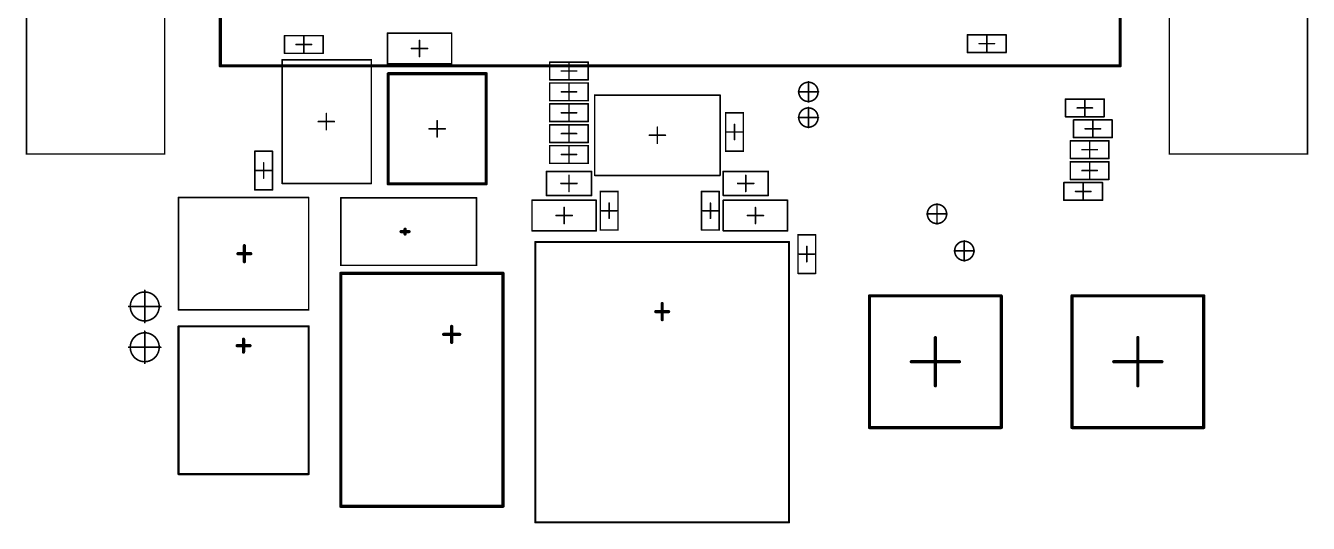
# Model space of a CAD drawing. Header units: millimetres. Extents: x 270 to 352, y 159 to 289.
# Drawn here: x 270.1 to 349.9, y 158.6 to 189.6 of the extents above; entities that cross this region are included whole.
import ezdxf

# ---------------------------------------------------------------- set-up
doc = ezdxf.new("R2010")
doc.units = ezdxf.units.MM
doc.layers.add('Mechanical15', color=56, linetype='Continuous')

msp = doc.modelspace()

# ---------------------------------------------------------------- linework, layer by layer
at = {"layer": 'Mechanical15'}
for points, const_width in [([(270.141, 181.571), (270.141, 248.571)], 0.1), ([(278.741, 181.571), (278.741, 248.571)], 0.1), ([(341.261, 181.571), (341.261, 248.571)], 0.1), ([(349.861, 181.571), (349.861, 248.571)], 0.1), ([(282.201, 187.061), (282.201, 243.061)], 0.2), ([(338.201, 187.061), (338.201, 243.061)], 0.2), ([(286.201, 188.941), (288.601, 188.941)], 0.1), ([(286.201, 187.841), (286.201, 188.941)], 0.1), ([(286.201, 188.941), (288.601, 188.941)], 0.1), ([(286.926, 188.391), (287.876, 188.391)], 0.1), ([(287.401, 187.916), (287.401, 188.866)], 0.1), ([(288.601, 187.841), (288.601, 188.941)], 0.1), ([(292.601, 187.191), (292.601, 189.091)], 0.1), ([(292.601, 189.091), (296.601, 189.091)], 0.1), ([(294.601, 187.641), (294.601, 188.641)], 0.1), ([(296.601, 187.191), (296.601, 189.091)], 0.1), ([(328.701, 188.991), (331.101, 188.991)], 0.1), ([(328.701, 187.891), (328.701, 188.991)], 0.1), ([(329.426, 188.441), (330.376, 188.441)], 0.1), ([(329.901, 187.966), (329.901, 188.916)], 0.1), ([(331.101, 187.891), (331.101, 188.991)], 0.1), ([(286.201, 187.841), (288.601, 187.841)], 0.1), ([(294.101, 188.141), (295.101, 188.141)], 0.1), ([(328.701, 187.891), (331.101, 187.891)], 0.1), ([(328.701, 187.891), (331.101, 187.891)], 0.1), ([(282.201, 187.061), (338.201, 187.061)], 0.2), ([(286.051, 179.741), (286.051, 187.441)], 0.1), ([(286.051, 187.441), (291.601, 187.441)], 0.1), ([(291.601, 179.741), (291.601, 187.441)], 0.1), ([(292.601, 187.191), (296.601, 187.191)], 0.1), ([(302.701, 187.291), (305.101, 187.291)], 0.1), ([(302.701, 186.191), (302.701, 187.291)], 0.1), ([(302.701, 187.291), (305.101, 187.291)], 0.1), ([(303.426, 186.741), (304.376, 186.741)], 0.1), ([(303.901, 186.266), (303.901, 187.216)], 0.1), ([(305.101, 186.191), (305.101, 187.291)], 0.1), ([(292.653, 179.712), (292.653, 186.57)], 0.2), ([(292.653, 186.57), (298.749, 186.57)], 0.2), ([(298.749, 179.712), (298.749, 186.57)], 0.2), ([(302.701, 186.191), (305.101, 186.191)], 0.1), ([(302.701, 185.991), (305.101, 185.991)], 0.1), ([(302.701, 184.891), (302.701, 185.991)], 0.1), ([(302.701, 185.991), (305.101, 185.991)], 0.1), ([(305.101, 184.891), (305.101, 185.991)], 0.1), ([(318.801, 184.816), (318.801, 186.066)], 0.1), ([(303.426, 185.441), (304.376, 185.441)], 0.1), ([(303.901, 184.966), (303.901, 185.916)], 0.1), ([(305.501, 185.241), (313.301, 185.241)], 0.1), ([(305.501, 180.241), (305.501, 185.241)], 0.1), ([(313.301, 180.241), (313.301, 185.241)], 0.1), ([(318.176, 185.441), (319.426, 185.441)], 0.1), ([(302.701, 184.891), (305.101, 184.891)], 0.1), ([(302.701, 184.691), (305.101, 184.691)], 0.1), ([(302.701, 183.591), (302.701, 184.691)], 0.1), ([(302.701, 184.691), (305.101, 184.691)], 0.1), ([(303.901, 183.666), (303.901, 184.616)], 0.1), ([(305.101, 183.591), (305.101, 184.691)], 0.1), ([(318.801, 183.216), (318.801, 184.466)], 0.1), ([(334.801, 183.891), (334.801, 184.991)], 0.1), ([(334.801, 184.991), (337.201, 184.991)], 0.1), ([(335.526, 184.441), (336.476, 184.441)], 0.1), ([(336.001, 183.966), (336.001, 184.916)], 0.1), ([(337.201, 183.891), (337.201, 184.991)], 0.1), ([(288.301, 183.591), (289.301, 183.591)], 0.1), ([(288.801, 183.091), (288.801, 184.091)], 0.1), ([(295.701, 182.641), (295.701, 183.641)], 0.1), ([(302.701, 183.591), (305.101, 183.591)], 0.1), ([(303.426, 184.141), (304.376, 184.141)], 0.1), ([(313.651, 184.141), (314.751, 184.141)], 0.1), ([(313.651, 181.741), (313.651, 184.141)], 0.1), ([(314.751, 181.741), (314.751, 184.141)], 0.1), ([(314.751, 181.741), (314.751, 184.141)], 0.1), ([(318.176, 183.841), (319.426, 183.841)], 0.1), ([(334.801, 183.891), (337.201, 183.891)], 0.1), ([(334.801, 183.891), (337.201, 183.891)], 0.1), ([(335.301, 182.591), (335.301, 183.691)], 0.1), ([(335.301, 183.691), (337.701, 183.691)], 0.1), ([(336.501, 182.666), (336.501, 183.616)], 0.1), ([(337.701, 182.591), (337.701, 183.691)], 0.1), ([(295.201, 183.141), (296.201, 183.141)], 0.1), ([(302.701, 183.391), (305.101, 183.391)], 0.1), ([(302.701, 182.291), (302.701, 183.391)], 0.1), ([(302.701, 183.391), (305.101, 183.391)], 0.1), ([(303.426, 182.841), (304.376, 182.841)], 0.1), ([(303.901, 182.366), (303.901, 183.316)], 0.1), ([(305.101, 182.291), (305.101, 183.391)], 0.1), ([(308.901, 182.741), (309.901, 182.741)], 0.1), ([(309.401, 182.241), (309.401, 183.241)], 0.1), ([(313.726, 182.941), (314.676, 182.941)], 0.1), ([(314.201, 182.466), (314.201, 183.416)], 0.1), ([(336.026, 183.141), (336.976, 183.141)], 0.1), ([(302.701, 182.291), (305.101, 182.291)], 0.1), ([(302.701, 182.091), (305.101, 182.091)], 0.1), ([(302.701, 180.991), (302.701, 182.091)], 0.1), ([(302.701, 182.091), (305.101, 182.091)], 0.1), ([(303.901, 181.066), (303.901, 182.016)], 0.1), ([(305.101, 180.991), (305.101, 182.091)], 0.1), ([(335.101, 181.291), (335.101, 182.391)], 0.1), ([(335.101, 182.391), (337.501, 182.391)], 0.1), ([(335.301, 182.591), (337.701, 182.591)], 0.1), ([(335.301, 182.591), (337.701, 182.591)], 0.1), ([(336.301, 181.366), (336.301, 182.316)], 0.1), ([(337.501, 181.291), (337.501, 182.391)], 0.1), ([(270.141, 181.571), (278.741, 181.571)], 0.1), ([(284.351, 179.341), (284.351, 181.741)], 0.1), ([(284.351, 181.741), (285.451, 181.741)], 0.1), ([(284.351, 179.341), (284.351, 181.741)], 0.1), ([(285.451, 179.341), (285.451, 181.741)], 0.1), ([(303.426, 181.541), (304.376, 181.541)], 0.1), ([(313.651, 181.741), (314.751, 181.741)], 0.1), ([(335.101, 181.291), (337.501, 181.291)], 0.1), ([(335.101, 181.291), (337.501, 181.291)], 0.1), ([(335.826, 181.841), (336.776, 181.841)], 0.1), ([(341.261, 181.571), (349.861, 181.571)], 0.1), ([(284.426, 180.541), (285.376, 180.541)], 0.1), ([(284.901, 180.066), (284.901, 181.016)], 0.1), ([(302.501, 180.491), (305.301, 180.491)], 0.1), ([(302.501, 178.991), (302.501, 180.491)], 0.1), ([(302.701, 180.991), (305.101, 180.991)], 0.1), ([(305.301, 178.991), (305.301, 180.491)], 0.1), ([(313.501, 180.491), (316.301, 180.491)], 0.1), ([(313.501, 178.991), (313.501, 180.491)], 0.1), ([(316.301, 178.991), (316.301, 180.491)], 0.1), ([(335.101, 179.991), (335.101, 181.091)], 0.1), ([(335.101, 181.091), (337.501, 181.091)], 0.1), ([(335.826, 180.541), (336.776, 180.541)], 0.1), ([(336.301, 180.066), (336.301, 181.016)], 0.1), ([(337.501, 179.991), (337.501, 181.091)], 0.1), ([(286.051, 179.741), (291.601, 179.741)], 0.1), ([(292.653, 179.712), (298.749, 179.712)], 0.2), ([(303.401, 179.741), (304.401, 179.741)], 0.1), ([(303.901, 179.241), (303.901, 180.241)], 0.1), ([(305.501, 180.241), (313.301, 180.241)], 0.1), ([(314.401, 179.741), (315.401, 179.741)], 0.1), ([(314.901, 179.241), (314.901, 180.241)], 0.1), ([(334.701, 178.691), (334.701, 179.791)], 0.1), ([(334.701, 179.791), (337.101, 179.791)], 0.1), ([(335.101, 179.991), (337.501, 179.991)], 0.1), ([(335.101, 179.991), (337.501, 179.991)], 0.1), ([(335.901, 178.766), (335.901, 179.716)], 0.1), ([(337.101, 178.691), (337.101, 179.791)], 0.1), ([(279.601, 178.866), (287.701, 178.866)], 0.1), ([(279.601, 171.866), (279.601, 178.866)], 0.1), ([(284.351, 179.341), (285.451, 179.341)], 0.1), ([(287.701, 171.866), (287.701, 178.866)], 0.1), ([(289.701, 174.641), (289.701, 178.841)], 0.1), ([(289.701, 178.841), (298.151, 178.841)], 0.1), ([(298.151, 174.641), (298.151, 178.841)], 0.1), ([(302.501, 178.991), (305.301, 178.991)], 0.1), ([(305.851, 176.841), (305.851, 179.241)], 0.1), ([(305.851, 179.241), (306.951, 179.241)], 0.1), ([(305.851, 176.841), (305.851, 179.241)], 0.1), ([(306.951, 176.841), (306.951, 179.241)], 0.1), ([(312.151, 176.841), (312.151, 179.241)], 0.1), ([(312.151, 179.241), (313.251, 179.241)], 0.1), ([(312.151, 176.841), (312.151, 179.241)], 0.1), ([(313.251, 176.841), (313.251, 179.241)], 0.1), ([(313.501, 178.991), (316.301, 178.991)], 0.1), ([(335.426, 179.241), (336.376, 179.241)], 0.1), ([(301.601, 178.691), (305.601, 178.691)], 0.1), ([(301.601, 176.791), (301.601, 178.691)], 0.1), ([(303.601, 177.241), (303.601, 178.241)], 0.1), ([(305.601, 176.791), (305.601, 178.691)], 0.1), ([(305.926, 178.041), (306.876, 178.041)], 0.1), ([(306.401, 177.566), (306.401, 178.516)], 0.1), ([(312.226, 178.041), (313.176, 178.041)], 0.1), ([(312.701, 177.566), (312.701, 178.516)], 0.1), ([(313.501, 178.691), (317.501, 178.691)], 0.1), ([(313.501, 176.791), (313.501, 178.691)], 0.1), ([(315.501, 177.241), (315.501, 178.241)], 0.1), ([(317.501, 176.791), (317.501, 178.691)], 0.1), ([(326.801, 177.216), (326.801, 178.466)], 0.1), ([(334.701, 178.691), (337.101, 178.691)], 0.1), ([(334.701, 178.691), (337.101, 178.691)], 0.1), ([(303.101, 177.741), (304.101, 177.741)], 0.1), ([(315.001, 177.741), (316.001, 177.741)], 0.1), ([(326.176, 177.841), (327.426, 177.841)], 0.1), ([(293.451, 176.741), (293.951, 176.741)], 0.2), ([(293.701, 176.591), (293.701, 176.891)], 0.2), ([(301.601, 176.791), (305.601, 176.791)], 0.1), ([(305.851, 176.841), (306.951, 176.841)], 0.1), ([(312.151, 176.841), (313.251, 176.841)], 0.1), ([(313.501, 176.791), (317.501, 176.791)], 0.1), ([(318.151, 174.141), (318.151, 176.541)], 0.1), ([(318.151, 176.541), (319.251, 176.541)], 0.1), ([(318.151, 174.141), (318.151, 176.541)], 0.1), ([(319.251, 174.141), (319.251, 176.541)], 0.1), ([(283.701, 174.866), (283.701, 175.866)], 0.2), ([(301.801, 158.641), (301.801, 176.091)], 0.127), ([(301.801, 176.091), (317.601, 176.091)], 0.127), ([(317.601, 158.641), (317.601, 176.091)], 0.127), ([(318.701, 174.866), (318.701, 175.816)], 0.1), ([(328.501, 174.916), (328.501, 176.166)], 0.1), ([(283.301, 175.366), (284.101, 175.366)], 0.2), ([(318.226, 175.341), (319.176, 175.341)], 0.1), ([(327.876, 175.541), (329.126, 175.541)], 0.1), ([(289.701, 174.141), (299.801, 174.141)], 0.2), ([(289.701, 159.641), (289.701, 174.141)], 0.2), ([(289.701, 174.641), (298.151, 174.641)], 0.1), ([(299.801, 159.641), (299.801, 174.141)], 0.2), ([(318.151, 174.141), (319.251, 174.141)], 0.1), ([(277.501, 171.081), (277.501, 173.081)], 0.1), ([(322.601, 172.741), (330.801, 172.741)], 0.2), ([(322.601, 164.541), (322.601, 172.741)], 0.2), ([(330.801, 164.541), (330.801, 172.741)], 0.2), ([(335.201, 164.541), (335.201, 172.741)], 0.2), ([(335.201, 172.741), (343.401, 172.741)], 0.2), ([(343.401, 164.541), (343.401, 172.741)], 0.2), ([(276.501, 172.081), (278.501, 172.081)], 0.1), ([(279.601, 171.866), (287.701, 171.866)], 0.1), ([(309.301, 171.761), (310.101, 171.761)], 0.2), ([(309.701, 171.261), (309.701, 172.261)], 0.2), ([(279.601, 161.641), (279.601, 170.841)], 0.127), ([(279.601, 170.841), (287.701, 170.841)], 0.127), ([(287.701, 161.641), (287.701, 170.841)], 0.127), ([(296.601, 169.841), (296.601, 170.841)], 0.2), ([(277.501, 168.541), (277.501, 170.541)], 0.1), ([(283.651, 169.241), (283.651, 170.041)], 0.2), ([(296.101, 170.341), (297.101, 170.341)], 0.2), ([(326.701, 167.141), (326.701, 170.141)], 0.2), ([(339.301, 167.141), (339.301, 170.141)], 0.2), ([(276.501, 169.541), (278.501, 169.541)], 0.1), ([(283.251, 169.641), (284.051, 169.641)], 0.2), ([(325.201, 168.641), (328.201, 168.641)], 0.2), ([(337.801, 168.641), (340.801, 168.641)], 0.2), ([(322.601, 164.541), (330.801, 164.541)], 0.2), ([(335.201, 164.541), (343.401, 164.541)], 0.2), ([(279.601, 161.641), (287.701, 161.641)], 0.127), ([(289.701, 159.641), (299.801, 159.641)], 0.2), ([(301.801, 158.641), (317.601, 158.641)], 0.127)]:
    msp.add_lwpolyline(points, dxfattribs=dict(at, const_width=const_width))
for points, const_width in [([(286.176, 188.941, 1), (286.226, 188.941, 1)], 0.05), ([(286.176, 188.941, 1), (286.226, 188.941, 1)], 0.05), ([(286.176, 188.941, 1), (286.226, 188.941, 1)], 0.05), ([(286.901, 188.391, 1), (286.951, 188.391, 1)], 0.05), ([(287.376, 188.866, 1), (287.426, 188.866, 1)], 0.05), ([(287.851, 188.391, 1), (287.901, 188.391, 1)], 0.05), ([(288.576, 188.941, 1), (288.626, 188.941, 1)], 0.05), ([(288.576, 188.941, 1), (288.626, 188.941, 1)], 0.05), ([(288.576, 188.941, 1), (288.626, 188.941, 1)], 0.05), ([(292.576, 189.091, 1), (292.626, 189.091, 1)], 0.05), ([(292.576, 189.091, 1), (292.626, 189.091, 1)], 0.05), ([(294.576, 188.641, 1), (294.626, 188.641, 1)], 0.05), ([(296.576, 189.091, 1), (296.626, 189.091, 1)], 0.05), ([(296.576, 189.091, 1), (296.626, 189.091, 1)], 0.05), ([(328.676, 188.991, 1), (328.726, 188.991, 1)], 0.05), ([(328.676, 188.991, 1), (328.726, 188.991, 1)], 0.05), ([(329.401, 188.441, 1), (329.451, 188.441, 1)], 0.05), ([(329.876, 188.916, 1), (329.926, 188.916, 1)], 0.05), ([(330.351, 188.441, 1), (330.401, 188.441, 1)], 0.05), ([(331.076, 188.991, 1), (331.126, 188.991, 1)], 0.05), ([(331.076, 188.991, 1), (331.126, 188.991, 1)], 0.05), ([(286.176, 187.841, 1), (286.226, 187.841, 1)], 0.05), ([(286.176, 187.841, 1), (286.226, 187.841, 1)], 0.05), ([(287.376, 187.916, 1), (287.426, 187.916, 1)], 0.05), ([(288.576, 187.841, 1), (288.626, 187.841, 1)], 0.05), ([(288.576, 187.841, 1), (288.626, 187.841, 1)], 0.05), ([(294.076, 188.141, 1), (294.126, 188.141, 1)], 0.05), ([(294.576, 187.641, 1), (294.626, 187.641, 1)], 0.05), ([(295.076, 188.141, 1), (295.126, 188.141, 1)], 0.05), ([(328.676, 187.891, 1), (328.726, 187.891, 1)], 0.05), ([(328.676, 187.891, 1), (328.726, 187.891, 1)], 0.05), ([(328.676, 187.891, 1), (328.726, 187.891, 1)], 0.05), ([(329.876, 187.966, 1), (329.926, 187.966, 1)], 0.05), ([(331.076, 187.891, 1), (331.126, 187.891, 1)], 0.05), ([(331.076, 187.891, 1), (331.126, 187.891, 1)], 0.05), ([(331.076, 187.891, 1), (331.126, 187.891, 1)], 0.05), ([(282.151, 187.061, 1), (282.251, 187.061, 1)], 0.1), ([(282.151, 187.061, 1), (282.251, 187.061, 1)], 0.1), ([(286.026, 187.441, 1), (286.076, 187.441, 1)], 0.05), ([(286.026, 187.441, 1), (286.076, 187.441, 1)], 0.05), ([(291.576, 187.441, 1), (291.626, 187.441, 1)], 0.05), ([(291.576, 187.441, 1), (291.626, 187.441, 1)], 0.05), ([(292.576, 187.191, 1), (292.626, 187.191, 1)], 0.05), ([(292.576, 187.191, 1), (292.626, 187.191, 1)], 0.05), ([(296.576, 187.191, 1), (296.626, 187.191, 1)], 0.05), ([(296.576, 187.191, 1), (296.626, 187.191, 1)], 0.05), ([(302.676, 187.291, 1), (302.726, 187.291, 1)], 0.05), ([(302.676, 187.291, 1), (302.726, 187.291, 1)], 0.05), ([(302.676, 187.291, 1), (302.726, 187.291, 1)], 0.05), ([(303.401, 186.741, 1), (303.451, 186.741, 1)], 0.05), ([(303.876, 187.216, 1), (303.926, 187.216, 1)], 0.05), ([(304.351, 186.741, 1), (304.401, 186.741, 1)], 0.05), ([(305.076, 187.291, 1), (305.126, 187.291, 1)], 0.05), ([(305.076, 187.291, 1), (305.126, 187.291, 1)], 0.05), ([(305.076, 187.291, 1), (305.126, 187.291, 1)], 0.05), ([(338.151, 187.061, 1), (338.251, 187.061, 1)], 0.1), ([(338.151, 187.061, 1), (338.251, 187.061, 1)], 0.1), ([(292.603, 186.57, 1), (292.703, 186.57, 1)], 0.1), ([(292.603, 186.57, 1), (292.703, 186.57, 1)], 0.1), ([(298.699, 186.57, 1), (298.799, 186.57, 1)], 0.1), ([(298.699, 186.57, 1), (298.799, 186.57, 1)], 0.1), ([(302.676, 186.191, 1), (302.726, 186.191, 1)], 0.05), ([(302.676, 186.191, 1), (302.726, 186.191, 1)], 0.05), ([(302.676, 185.991, 1), (302.726, 185.991, 1)], 0.05), ([(302.676, 185.991, 1), (302.726, 185.991, 1)], 0.05), ([(302.676, 185.991, 1), (302.726, 185.991, 1)], 0.05), ([(303.876, 186.266, 1), (303.926, 186.266, 1)], 0.05), ([(305.076, 186.191, 1), (305.126, 186.191, 1)], 0.05), ([(305.076, 186.191, 1), (305.126, 186.191, 1)], 0.05), ([(305.076, 185.991, 1), (305.126, 185.991, 1)], 0.05), ([(305.076, 185.991, 1), (305.126, 185.991, 1)], 0.05), ([(305.076, 185.991, 1), (305.126, 185.991, 1)], 0.05), ([(319.401, 185.441, 1), (318.201, 185.441, 1)], 0.1), ([(318.776, 186.066, 1), (318.826, 186.066, 1)], 0.05), ([(303.401, 185.441, 1), (303.451, 185.441, 1)], 0.05), ([(303.876, 185.916, 1), (303.926, 185.916, 1)], 0.05), ([(304.351, 185.441, 1), (304.401, 185.441, 1)], 0.05), ([(305.476, 185.241, 1), (305.526, 185.241, 1)], 0.05), ([(305.476, 185.241, 1), (305.526, 185.241, 1)], 0.05), ([(313.276, 185.241, 1), (313.326, 185.241, 1)], 0.05), ([(313.276, 185.241, 1), (313.326, 185.241, 1)], 0.05), ([(318.151, 185.441, 1), (318.201, 185.441, 1)], 0.05), ([(318.176, 185.441, 1), (318.226, 185.441, 1)], 0.05), ([(319.376, 185.441, 1), (319.426, 185.441, 1)], 0.05), ([(319.401, 185.441, 1), (319.451, 185.441, 1)], 0.05), ([(302.676, 184.891, 1), (302.726, 184.891, 1)], 0.05), ([(302.676, 184.891, 1), (302.726, 184.891, 1)], 0.05), ([(302.676, 184.691, 1), (302.726, 184.691, 1)], 0.05), ([(302.676, 184.691, 1), (302.726, 184.691, 1)], 0.05), ([(302.676, 184.691, 1), (302.726, 184.691, 1)], 0.05), ([(303.876, 184.966, 1), (303.926, 184.966, 1)], 0.05), ([(303.876, 184.616, 1), (303.926, 184.616, 1)], 0.05), ([(305.076, 184.891, 1), (305.126, 184.891, 1)], 0.05), ([(305.076, 184.891, 1), (305.126, 184.891, 1)], 0.05), ([(305.076, 184.691, 1), (305.126, 184.691, 1)], 0.05), ([(305.076, 184.691, 1), (305.126, 184.691, 1)], 0.05), ([(305.076, 184.691, 1), (305.126, 184.691, 1)], 0.05), ([(319.401, 183.841, 1), (318.201, 183.841, 1)], 0.1), ([(318.776, 184.816, 1), (318.826, 184.816, 1)], 0.05), ([(318.776, 184.466, 1), (318.826, 184.466, 1)], 0.05), ([(334.776, 184.991, 1), (334.826, 184.991, 1)], 0.05), ([(334.776, 184.991, 1), (334.826, 184.991, 1)], 0.05), ([(335.501, 184.441, 1), (335.551, 184.441, 1)], 0.05), ([(335.976, 184.916, 1), (336.026, 184.916, 1)], 0.05), ([(336.451, 184.441, 1), (336.501, 184.441, 1)], 0.05), ([(337.176, 184.991, 1), (337.226, 184.991, 1)], 0.05), ([(337.176, 184.991, 1), (337.226, 184.991, 1)], 0.05), ([(288.276, 183.591, 1), (288.326, 183.591, 1)], 0.05), ([(288.776, 184.091, 1), (288.826, 184.091, 1)], 0.05), ([(289.276, 183.591, 1), (289.326, 183.591, 1)], 0.05), ([(295.676, 183.641, 1), (295.726, 183.641, 1)], 0.05), ([(302.676, 183.591, 1), (302.726, 183.591, 1)], 0.05), ([(302.676, 183.591, 1), (302.726, 183.591, 1)], 0.05), ([(303.401, 184.141, 1), (303.451, 184.141, 1)], 0.05), ([(303.876, 183.666, 1), (303.926, 183.666, 1)], 0.05), ([(304.351, 184.141, 1), (304.401, 184.141, 1)], 0.05), ([(305.076, 183.591, 1), (305.126, 183.591, 1)], 0.05), ([(305.076, 183.591, 1), (305.126, 183.591, 1)], 0.05), ([(313.626, 184.141, 1), (313.676, 184.141, 1)], 0.05), ([(313.626, 184.141, 1), (313.676, 184.141, 1)], 0.05), ([(314.726, 184.141, 1), (314.776, 184.141, 1)], 0.05), ([(314.726, 184.141, 1), (314.776, 184.141, 1)], 0.05), ([(314.726, 184.141, 1), (314.776, 184.141, 1)], 0.05), ([(318.151, 183.841, 1), (318.201, 183.841, 1)], 0.05), ([(318.176, 183.841, 1), (318.226, 183.841, 1)], 0.05), ([(319.376, 183.841, 1), (319.426, 183.841, 1)], 0.05), ([(319.401, 183.841, 1), (319.451, 183.841, 1)], 0.05), ([(334.776, 183.891, 1), (334.826, 183.891, 1)], 0.05), ([(334.776, 183.891, 1), (334.826, 183.891, 1)], 0.05), ([(334.776, 183.891, 1), (334.826, 183.891, 1)], 0.05), ([(335.276, 183.691, 1), (335.326, 183.691, 1)], 0.05), ([(335.276, 183.691, 1), (335.326, 183.691, 1)], 0.05), ([(335.976, 183.966, 1), (336.026, 183.966, 1)], 0.05), ([(336.476, 183.616, 1), (336.526, 183.616, 1)], 0.05), ([(337.176, 183.891, 1), (337.226, 183.891, 1)], 0.05), ([(337.176, 183.891, 1), (337.226, 183.891, 1)], 0.05), ([(337.176, 183.891, 1), (337.226, 183.891, 1)], 0.05), ([(337.676, 183.691, 1), (337.726, 183.691, 1)], 0.05), ([(337.676, 183.691, 1), (337.726, 183.691, 1)], 0.05), ([(288.776, 183.091, 1), (288.826, 183.091, 1)], 0.05), ([(295.176, 183.141, 1), (295.226, 183.141, 1)], 0.05), ([(296.176, 183.141, 1), (296.226, 183.141, 1)], 0.05), ([(302.676, 183.391, 1), (302.726, 183.391, 1)], 0.05), ([(302.676, 183.391, 1), (302.726, 183.391, 1)], 0.05), ([(302.676, 183.391, 1), (302.726, 183.391, 1)], 0.05), ([(303.401, 182.841, 1), (303.451, 182.841, 1)], 0.05), ([(303.876, 183.316, 1), (303.926, 183.316, 1)], 0.05), ([(304.351, 182.841, 1), (304.401, 182.841, 1)], 0.05), ([(305.076, 183.391, 1), (305.126, 183.391, 1)], 0.05), ([(305.076, 183.391, 1), (305.126, 183.391, 1)], 0.05), ([(305.076, 183.391, 1), (305.126, 183.391, 1)], 0.05), ([(308.876, 182.741, 1), (308.926, 182.741, 1)], 0.05), ([(309.376, 183.241, 1), (309.426, 183.241, 1)], 0.05), ([(309.876, 182.741, 1), (309.926, 182.741, 1)], 0.05), ([(313.701, 182.941, 1), (313.751, 182.941, 1)], 0.05), ([(314.176, 183.416, 1), (314.226, 183.416, 1)], 0.05), ([(314.651, 182.941, 1), (314.701, 182.941, 1)], 0.05), ([(318.776, 183.216, 1), (318.826, 183.216, 1)], 0.05), ([(336.001, 183.141, 1), (336.051, 183.141, 1)], 0.05), ([(336.951, 183.141, 1), (337.001, 183.141, 1)], 0.05), ([(295.676, 182.641, 1), (295.726, 182.641, 1)], 0.05), ([(302.676, 182.291, 1), (302.726, 182.291, 1)], 0.05), ([(302.676, 182.291, 1), (302.726, 182.291, 1)], 0.05), ([(302.676, 182.091, 1), (302.726, 182.091, 1)], 0.05), ([(302.676, 182.091, 1), (302.726, 182.091, 1)], 0.05), ([(302.676, 182.091, 1), (302.726, 182.091, 1)], 0.05), ([(303.876, 182.366, 1), (303.926, 182.366, 1)], 0.05), ([(303.876, 182.016, 1), (303.926, 182.016, 1)], 0.05), ([(305.076, 182.291, 1), (305.126, 182.291, 1)], 0.05), ([(305.076, 182.291, 1), (305.126, 182.291, 1)], 0.05), ([(305.076, 182.091, 1), (305.126, 182.091, 1)], 0.05), ([(305.076, 182.091, 1), (305.126, 182.091, 1)], 0.05), ([(305.076, 182.091, 1), (305.126, 182.091, 1)], 0.05), ([(309.376, 182.241, 1), (309.426, 182.241, 1)], 0.05), ([(314.176, 182.466, 1), (314.226, 182.466, 1)], 0.05), ([(335.076, 182.391, 1), (335.126, 182.391, 1)], 0.05), ([(335.076, 182.391, 1), (335.126, 182.391, 1)], 0.05), ([(335.276, 182.591, 1), (335.326, 182.591, 1)], 0.05), ([(335.276, 182.591, 1), (335.326, 182.591, 1)], 0.05), ([(335.276, 182.591, 1), (335.326, 182.591, 1)], 0.05), ([(336.276, 182.316, 1), (336.326, 182.316, 1)], 0.05), ([(336.476, 182.666, 1), (336.526, 182.666, 1)], 0.05), ([(337.476, 182.391, 1), (337.526, 182.391, 1)], 0.05), ([(337.476, 182.391, 1), (337.526, 182.391, 1)], 0.05), ([(337.676, 182.591, 1), (337.726, 182.591, 1)], 0.05), ([(337.676, 182.591, 1), (337.726, 182.591, 1)], 0.05), ([(337.676, 182.591, 1), (337.726, 182.591, 1)], 0.05), ([(270.116, 181.571, 1), (270.166, 181.571, 1)], 0.05), ([(270.116, 181.571, 1), (270.166, 181.571, 1)], 0.05), ([(278.716, 181.571, 1), (278.766, 181.571, 1)], 0.05), ([(278.716, 181.571, 1), (278.766, 181.571, 1)], 0.05), ([(284.326, 181.741, 1), (284.376, 181.741, 1)], 0.05), ([(284.326, 181.741, 1), (284.376, 181.741, 1)], 0.05), ([(284.326, 181.741, 1), (284.376, 181.741, 1)], 0.05), ([(285.426, 181.741, 1), (285.476, 181.741, 1)], 0.05), ([(285.426, 181.741, 1), (285.476, 181.741, 1)], 0.05), ([(303.401, 181.541, 1), (303.451, 181.541, 1)], 0.05), ([(304.351, 181.541, 1), (304.401, 181.541, 1)], 0.05), ([(313.626, 181.741, 1), (313.676, 181.741, 1)], 0.05), ([(313.626, 181.741, 1), (313.676, 181.741, 1)], 0.05), ([(314.726, 181.741, 1), (314.776, 181.741, 1)], 0.05), ([(314.726, 181.741, 1), (314.776, 181.741, 1)], 0.05), ([(314.726, 181.741, 1), (314.776, 181.741, 1)], 0.05), ([(335.076, 181.291, 1), (335.126, 181.291, 1)], 0.05), ([(335.076, 181.291, 1), (335.126, 181.291, 1)], 0.05), ([(335.076, 181.291, 1), (335.126, 181.291, 1)], 0.05), ([(335.801, 181.841, 1), (335.851, 181.841, 1)], 0.05), ([(336.276, 181.366, 1), (336.326, 181.366, 1)], 0.05), ([(336.751, 181.841, 1), (336.801, 181.841, 1)], 0.05), ([(337.476, 181.291, 1), (337.526, 181.291, 1)], 0.05), ([(337.476, 181.291, 1), (337.526, 181.291, 1)], 0.05), ([(337.476, 181.291, 1), (337.526, 181.291, 1)], 0.05), ([(341.236, 181.571, 1), (341.286, 181.571, 1)], 0.05), ([(341.236, 181.571, 1), (341.286, 181.571, 1)], 0.05), ([(349.836, 181.571, 1), (349.886, 181.571, 1)], 0.05), ([(349.836, 181.571, 1), (349.886, 181.571, 1)], 0.05), ([(284.401, 180.541, 1), (284.451, 180.541, 1)], 0.05), ([(284.876, 181.016, 1), (284.926, 181.016, 1)], 0.05), ([(285.351, 180.541, 1), (285.401, 180.541, 1)], 0.05), ([(302.476, 180.491, 1), (302.526, 180.491, 1)], 0.05), ([(302.476, 180.491, 1), (302.526, 180.491, 1)], 0.05), ([(302.676, 180.991, 1), (302.726, 180.991, 1)], 0.05), ([(302.676, 180.991, 1), (302.726, 180.991, 1)], 0.05), ([(303.876, 181.066, 1), (303.926, 181.066, 1)], 0.05), ([(305.076, 180.991, 1), (305.126, 180.991, 1)], 0.05), ([(305.076, 180.991, 1), (305.126, 180.991, 1)], 0.05), ([(305.276, 180.491, 1), (305.326, 180.491, 1)], 0.05), ([(305.276, 180.491, 1), (305.326, 180.491, 1)], 0.05), ([(313.476, 180.491, 1), (313.526, 180.491, 1)], 0.05), ([(313.476, 180.491, 1), (313.526, 180.491, 1)], 0.05), ([(316.276, 180.491, 1), (316.326, 180.491, 1)], 0.05), ([(316.276, 180.491, 1), (316.326, 180.491, 1)], 0.05), ([(335.076, 181.091, 1), (335.126, 181.091, 1)], 0.05), ([(335.076, 181.091, 1), (335.126, 181.091, 1)], 0.05), ([(335.801, 180.541, 1), (335.851, 180.541, 1)], 0.05), ([(336.276, 181.016, 1), (336.326, 181.016, 1)], 0.05), ([(336.751, 180.541, 1), (336.801, 180.541, 1)], 0.05), ([(337.476, 181.091, 1), (337.526, 181.091, 1)], 0.05), ([(337.476, 181.091, 1), (337.526, 181.091, 1)], 0.05), ([(284.876, 180.066, 1), (284.926, 180.066, 1)], 0.05), ([(286.026, 179.741, 1), (286.076, 179.741, 1)], 0.05), ([(286.026, 179.741, 1), (286.076, 179.741, 1)], 0.05), ([(291.576, 179.741, 1), (291.626, 179.741, 1)], 0.05), ([(291.576, 179.741, 1), (291.626, 179.741, 1)], 0.05), ([(292.603, 179.712, 1), (292.703, 179.712, 1)], 0.1), ([(292.603, 179.712, 1), (292.703, 179.712, 1)], 0.1), ([(298.699, 179.712, 1), (298.799, 179.712, 1)], 0.1), ([(298.699, 179.712, 1), (298.799, 179.712, 1)], 0.1), ([(303.376, 179.741, 1), (303.426, 179.741, 1)], 0.05), ([(303.876, 180.241, 1), (303.926, 180.241, 1)], 0.05), ([(304.376, 179.741, 1), (304.426, 179.741, 1)], 0.05), ([(305.476, 180.241, 1), (305.526, 180.241, 1)], 0.05), ([(305.476, 180.241, 1), (305.526, 180.241, 1)], 0.05), ([(313.276, 180.241, 1), (313.326, 180.241, 1)], 0.05), ([(313.276, 180.241, 1), (313.326, 180.241, 1)], 0.05), ([(314.376, 179.741, 1), (314.426, 179.741, 1)], 0.05), ([(314.876, 180.241, 1), (314.926, 180.241, 1)], 0.05), ([(315.376, 179.741, 1), (315.426, 179.741, 1)], 0.05), ([(334.676, 179.791, 1), (334.726, 179.791, 1)], 0.05), ([(334.676, 179.791, 1), (334.726, 179.791, 1)], 0.05), ([(335.076, 179.991, 1), (335.126, 179.991, 1)], 0.05), ([(335.076, 179.991, 1), (335.126, 179.991, 1)], 0.05), ([(335.076, 179.991, 1), (335.126, 179.991, 1)], 0.05), ([(335.876, 179.716, 1), (335.926, 179.716, 1)], 0.05), ([(336.276, 180.066, 1), (336.326, 180.066, 1)], 0.05), ([(337.076, 179.791, 1), (337.126, 179.791, 1)], 0.05), ([(337.076, 179.791, 1), (337.126, 179.791, 1)], 0.05), ([(337.476, 179.991, 1), (337.526, 179.991, 1)], 0.05), ([(337.476, 179.991, 1), (337.526, 179.991, 1)], 0.05), ([(337.476, 179.991, 1), (337.526, 179.991, 1)], 0.05), ([(279.576, 178.866, 1), (279.626, 178.866, 1)], 0.05), ([(279.576, 178.866, 1), (279.626, 178.866, 1)], 0.05), ([(284.326, 179.341, 1), (284.376, 179.341, 1)], 0.05), ([(284.326, 179.341, 1), (284.376, 179.341, 1)], 0.05), ([(284.326, 179.341, 1), (284.376, 179.341, 1)], 0.05), ([(285.426, 179.341, 1), (285.476, 179.341, 1)], 0.05), ([(285.426, 179.341, 1), (285.476, 179.341, 1)], 0.05), ([(287.676, 178.866, 1), (287.726, 178.866, 1)], 0.05), ([(287.676, 178.866, 1), (287.726, 178.866, 1)], 0.05), ([(289.676, 178.841, 1), (289.726, 178.841, 1)], 0.05), ([(289.676, 178.841, 1), (289.726, 178.841, 1)], 0.05), ([(298.126, 178.841, 1), (298.176, 178.841, 1)], 0.05), ([(298.126, 178.841, 1), (298.176, 178.841, 1)], 0.05), ([(302.476, 178.991, 1), (302.526, 178.991, 1)], 0.05), ([(302.476, 178.991, 1), (302.526, 178.991, 1)], 0.05), ([(303.876, 179.241, 1), (303.926, 179.241, 1)], 0.05), ([(305.276, 178.991, 1), (305.326, 178.991, 1)], 0.05), ([(305.276, 178.991, 1), (305.326, 178.991, 1)], 0.05), ([(305.826, 179.241, 1), (305.876, 179.241, 1)], 0.05), ([(305.826, 179.241, 1), (305.876, 179.241, 1)], 0.05), ([(305.826, 179.241, 1), (305.876, 179.241, 1)], 0.05), ([(306.926, 179.241, 1), (306.976, 179.241, 1)], 0.05), ([(306.926, 179.241, 1), (306.976, 179.241, 1)], 0.05), ([(312.126, 179.241, 1), (312.176, 179.241, 1)], 0.05), ([(312.126, 179.241, 1), (312.176, 179.241, 1)], 0.05), ([(312.126, 179.241, 1), (312.176, 179.241, 1)], 0.05), ([(313.226, 179.241, 1), (313.276, 179.241, 1)], 0.05), ([(313.226, 179.241, 1), (313.276, 179.241, 1)], 0.05), ([(313.476, 178.991, 1), (313.526, 178.991, 1)], 0.05), ([(313.476, 178.991, 1), (313.526, 178.991, 1)], 0.05), ([(314.876, 179.241, 1), (314.926, 179.241, 1)], 0.05), ([(316.276, 178.991, 1), (316.326, 178.991, 1)], 0.05), ([(316.276, 178.991, 1), (316.326, 178.991, 1)], 0.05), ([(335.401, 179.241, 1), (335.451, 179.241, 1)], 0.05), ([(335.876, 178.766, 1), (335.926, 178.766, 1)], 0.05), ([(336.351, 179.241, 1), (336.401, 179.241, 1)], 0.05), ([(301.576, 178.691, 1), (301.626, 178.691, 1)], 0.05), ([(301.576, 178.691, 1), (301.626, 178.691, 1)], 0.05), ([(303.576, 178.241, 1), (303.626, 178.241, 1)], 0.05), ([(305.576, 178.691, 1), (305.626, 178.691, 1)], 0.05), ([(305.576, 178.691, 1), (305.626, 178.691, 1)], 0.05), ([(305.901, 178.041, 1), (305.951, 178.041, 1)], 0.05), ([(306.376, 178.516, 1), (306.426, 178.516, 1)], 0.05), ([(306.851, 178.041, 1), (306.901, 178.041, 1)], 0.05), ([(312.201, 178.041, 1), (312.251, 178.041, 1)], 0.05), ([(312.676, 178.516, 1), (312.726, 178.516, 1)], 0.05), ([(313.151, 178.041, 1), (313.201, 178.041, 1)], 0.05), ([(313.476, 178.691, 1), (313.526, 178.691, 1)], 0.05), ([(313.476, 178.691, 1), (313.526, 178.691, 1)], 0.05), ([(315.476, 178.241, 1), (315.526, 178.241, 1)], 0.05), ([(317.476, 178.691, 1), (317.526, 178.691, 1)], 0.05), ([(317.476, 178.691, 1), (317.526, 178.691, 1)], 0.05), ([(327.401, 177.841, 1), (326.201, 177.841, 1)], 0.1), ([(326.776, 178.466, 1), (326.826, 178.466, 1)], 0.05), ([(334.676, 178.691, 1), (334.726, 178.691, 1)], 0.05), ([(334.676, 178.691, 1), (334.726, 178.691, 1)], 0.05), ([(334.676, 178.691, 1), (334.726, 178.691, 1)], 0.05), ([(337.076, 178.691, 1), (337.126, 178.691, 1)], 0.05), ([(337.076, 178.691, 1), (337.126, 178.691, 1)], 0.05), ([(337.076, 178.691, 1), (337.126, 178.691, 1)], 0.05), ([(303.076, 177.741, 1), (303.126, 177.741, 1)], 0.05), ([(303.576, 177.241, 1), (303.626, 177.241, 1)], 0.05), ([(304.076, 177.741, 1), (304.126, 177.741, 1)], 0.05), ([(306.376, 177.566, 1), (306.426, 177.566, 1)], 0.05), ([(312.676, 177.566, 1), (312.726, 177.566, 1)], 0.05), ([(314.976, 177.741, 1), (315.026, 177.741, 1)], 0.05), ([(315.476, 177.241, 1), (315.526, 177.241, 1)], 0.05), ([(315.976, 177.741, 1), (316.026, 177.741, 1)], 0.05), ([(326.151, 177.841, 1), (326.201, 177.841, 1)], 0.05), ([(326.176, 177.841, 1), (326.226, 177.841, 1)], 0.05), ([(326.776, 177.216, 1), (326.826, 177.216, 1)], 0.05), ([(327.376, 177.841, 1), (327.426, 177.841, 1)], 0.05), ([(327.401, 177.841, 1), (327.451, 177.841, 1)], 0.05), ([(293.401, 176.741, 1), (293.501, 176.741, 1)], 0.1), ([(293.651, 176.891, 1), (293.751, 176.891, 1)], 0.1), ([(293.651, 176.591, 1), (293.751, 176.591, 1)], 0.1), ([(293.901, 176.741, 1), (294.001, 176.741, 1)], 0.1), ([(301.576, 176.791, 1), (301.626, 176.791, 1)], 0.05), ([(301.576, 176.791, 1), (301.626, 176.791, 1)], 0.05), ([(305.576, 176.791, 1), (305.626, 176.791, 1)], 0.05), ([(305.576, 176.791, 1), (305.626, 176.791, 1)], 0.05), ([(305.826, 176.841, 1), (305.876, 176.841, 1)], 0.05), ([(305.826, 176.841, 1), (305.876, 176.841, 1)], 0.05), ([(305.826, 176.841, 1), (305.876, 176.841, 1)], 0.05), ([(306.926, 176.841, 1), (306.976, 176.841, 1)], 0.05), ([(306.926, 176.841, 1), (306.976, 176.841, 1)], 0.05), ([(312.126, 176.841, 1), (312.176, 176.841, 1)], 0.05), ([(312.126, 176.841, 1), (312.176, 176.841, 1)], 0.05), ([(312.126, 176.841, 1), (312.176, 176.841, 1)], 0.05), ([(313.226, 176.841, 1), (313.276, 176.841, 1)], 0.05), ([(313.226, 176.841, 1), (313.276, 176.841, 1)], 0.05), ([(313.476, 176.791, 1), (313.526, 176.791, 1)], 0.05), ([(313.476, 176.791, 1), (313.526, 176.791, 1)], 0.05), ([(317.476, 176.791, 1), (317.526, 176.791, 1)], 0.05), ([(317.476, 176.791, 1), (317.526, 176.791, 1)], 0.05), ([(318.126, 176.541, 1), (318.176, 176.541, 1)], 0.05), ([(318.126, 176.541, 1), (318.176, 176.541, 1)], 0.05), ([(318.126, 176.541, 1), (318.176, 176.541, 1)], 0.05), ([(319.226, 176.541, 1), (319.276, 176.541, 1)], 0.05), ([(319.226, 176.541, 1), (319.276, 176.541, 1)], 0.05), ([(283.651, 175.866, 1), (283.751, 175.866, 1)], 0.1), ([(301.769, 176.091, 1), (301.833, 176.091, 1)], 0.0635), ([(301.769, 176.091, 1), (301.833, 176.091, 1)], 0.0635), ([(317.569, 176.091, 1), (317.633, 176.091, 1)], 0.0635), ([(317.569, 176.091, 1), (317.633, 176.091, 1)], 0.0635), ([(318.676, 175.816, 1), (318.726, 175.816, 1)], 0.05), ([(329.101, 175.541, 1), (327.901, 175.541, 1)], 0.1), ([(328.476, 176.166, 1), (328.526, 176.166, 1)], 0.05), ([(283.251, 175.366, 1), (283.351, 175.366, 1)], 0.1), ([(283.651, 174.866, 1), (283.751, 174.866, 1)], 0.1), ([(284.051, 175.366, 1), (284.151, 175.366, 1)], 0.1), ([(318.201, 175.341, 1), (318.251, 175.341, 1)], 0.05), ([(318.676, 174.866, 1), (318.726, 174.866, 1)], 0.05), ([(319.151, 175.341, 1), (319.201, 175.341, 1)], 0.05), ([(327.851, 175.541, 1), (327.901, 175.541, 1)], 0.05), ([(327.876, 175.541, 1), (327.926, 175.541, 1)], 0.05), ([(328.476, 174.916, 1), (328.526, 174.916, 1)], 0.05), ([(329.076, 175.541, 1), (329.126, 175.541, 1)], 0.05), ([(329.101, 175.541, 1), (329.151, 175.541, 1)], 0.05), ([(289.651, 174.141, 1), (289.751, 174.141, 1)], 0.1), ([(289.651, 174.141, 1), (289.751, 174.141, 1)], 0.1), ([(289.676, 174.641, 1), (289.726, 174.641, 1)], 0.05), ([(289.676, 174.641, 1), (289.726, 174.641, 1)], 0.05), ([(298.126, 174.641, 1), (298.176, 174.641, 1)], 0.05), ([(298.126, 174.641, 1), (298.176, 174.641, 1)], 0.05), ([(299.751, 174.141, 1), (299.851, 174.141, 1)], 0.1), ([(299.751, 174.141, 1), (299.851, 174.141, 1)], 0.1), ([(318.126, 174.141, 1), (318.176, 174.141, 1)], 0.05), ([(318.126, 174.141, 1), (318.176, 174.141, 1)], 0.05), ([(318.126, 174.141, 1), (318.176, 174.141, 1)], 0.05), ([(319.226, 174.141, 1), (319.276, 174.141, 1)], 0.05), ([(319.226, 174.141, 1), (319.276, 174.141, 1)], 0.05), ([(278.401, 172.081, 1), (276.601, 172.081, 1)], 0.1), ([(277.476, 173.081, 1), (277.526, 173.081, 1)], 0.05), ([(322.551, 172.741, 1), (322.651, 172.741, 1)], 0.1), ([(322.551, 172.741, 1), (322.651, 172.741, 1)], 0.1), ([(330.751, 172.741, 1), (330.851, 172.741, 1)], 0.1), ([(330.751, 172.741, 1), (330.851, 172.741, 1)], 0.1), ([(335.151, 172.741, 1), (335.251, 172.741, 1)], 0.1), ([(335.151, 172.741, 1), (335.251, 172.741, 1)], 0.1), ([(343.351, 172.741, 1), (343.451, 172.741, 1)], 0.1), ([(343.351, 172.741, 1), (343.451, 172.741, 1)], 0.1), ([(276.476, 172.081, 1), (276.526, 172.081, 1)], 0.05), ([(276.576, 172.081, 1), (276.626, 172.081, 1)], 0.05), ([(278.376, 172.081, 1), (278.426, 172.081, 1)], 0.05), ([(278.476, 172.081, 1), (278.526, 172.081, 1)], 0.05), ([(279.576, 171.866, 1), (279.626, 171.866, 1)], 0.05), ([(279.576, 171.866, 1), (279.626, 171.866, 1)], 0.05), ([(287.676, 171.866, 1), (287.726, 171.866, 1)], 0.05), ([(287.676, 171.866, 1), (287.726, 171.866, 1)], 0.05), ([(309.251, 171.761, 1), (309.351, 171.761, 1)], 0.1), ([(309.651, 172.261, 1), (309.751, 172.261, 1)], 0.1), ([(310.051, 171.761, 1), (310.151, 171.761, 1)], 0.1), ([(277.476, 171.081, 1), (277.526, 171.081, 1)], 0.05), ([(279.569, 170.841, 1), (279.633, 170.841, 1)], 0.0635), ([(279.569, 170.841, 1), (279.633, 170.841, 1)], 0.0635), ([(287.669, 170.841, 1), (287.733, 170.841, 1)], 0.0635), ([(287.669, 170.841, 1), (287.733, 170.841, 1)], 0.0635), ([(296.551, 170.841, 1), (296.651, 170.841, 1)], 0.1), ([(309.651, 171.261, 1), (309.751, 171.261, 1)], 0.1), ([(278.401, 169.541, 1), (276.601, 169.541, 1)], 0.1), ([(277.476, 170.541, 1), (277.526, 170.541, 1)], 0.05), ([(283.601, 170.041, 1), (283.701, 170.041, 1)], 0.1), ([(296.051, 170.341, 1), (296.151, 170.341, 1)], 0.1), ([(297.051, 170.341, 1), (297.151, 170.341, 1)], 0.1), ([(326.651, 170.141, 1), (326.751, 170.141, 1)], 0.1), ([(339.251, 170.141, 1), (339.351, 170.141, 1)], 0.1), ([(276.476, 169.541, 1), (276.526, 169.541, 1)], 0.05), ([(276.576, 169.541, 1), (276.626, 169.541, 1)], 0.05), ([(278.376, 169.541, 1), (278.426, 169.541, 1)], 0.05), ([(278.476, 169.541, 1), (278.526, 169.541, 1)], 0.05), ([(283.201, 169.641, 1), (283.301, 169.641, 1)], 0.1), ([(283.601, 169.241, 1), (283.701, 169.241, 1)], 0.1), ([(284.001, 169.641, 1), (284.101, 169.641, 1)], 0.1), ([(296.551, 169.841, 1), (296.651, 169.841, 1)], 0.1), ([(277.476, 168.541, 1), (277.526, 168.541, 1)], 0.05), ([(325.151, 168.641, 1), (325.251, 168.641, 1)], 0.1), ([(328.151, 168.641, 1), (328.251, 168.641, 1)], 0.1), ([(337.751, 168.641, 1), (337.851, 168.641, 1)], 0.1), ([(340.751, 168.641, 1), (340.851, 168.641, 1)], 0.1), ([(326.651, 167.141, 1), (326.751, 167.141, 1)], 0.1), ([(339.251, 167.141, 1), (339.351, 167.141, 1)], 0.1), ([(322.551, 164.541, 1), (322.651, 164.541, 1)], 0.1), ([(322.551, 164.541, 1), (322.651, 164.541, 1)], 0.1), ([(330.751, 164.541, 1), (330.851, 164.541, 1)], 0.1), ([(330.751, 164.541, 1), (330.851, 164.541, 1)], 0.1), ([(335.151, 164.541, 1), (335.251, 164.541, 1)], 0.1), ([(335.151, 164.541, 1), (335.251, 164.541, 1)], 0.1), ([(343.351, 164.541, 1), (343.451, 164.541, 1)], 0.1), ([(343.351, 164.541, 1), (343.451, 164.541, 1)], 0.1), ([(279.569, 161.641, 1), (279.633, 161.641, 1)], 0.0635), ([(279.569, 161.641, 1), (279.633, 161.641, 1)], 0.0635), ([(287.669, 161.641, 1), (287.733, 161.641, 1)], 0.0635), ([(287.669, 161.641, 1), (287.733, 161.641, 1)], 0.0635), ([(289.651, 159.641, 1), (289.751, 159.641, 1)], 0.1), ([(289.651, 159.641, 1), (289.751, 159.641, 1)], 0.1), ([(299.751, 159.641, 1), (299.851, 159.641, 1)], 0.1), ([(299.751, 159.641, 1), (299.851, 159.641, 1)], 0.1), ([(301.769, 158.641, 1), (301.833, 158.641, 1)], 0.0635), ([(301.769, 158.641, 1), (301.833, 158.641, 1)], 0.0635), ([(317.569, 158.641, 1), (317.633, 158.641, 1)], 0.0635), ([(317.569, 158.641, 1), (317.633, 158.641, 1)], 0.0635)]:
    msp.add_lwpolyline(points, format="xyb", close=True, dxfattribs=dict(at, const_width=const_width))

doc.saveas('drawing.dxf')
